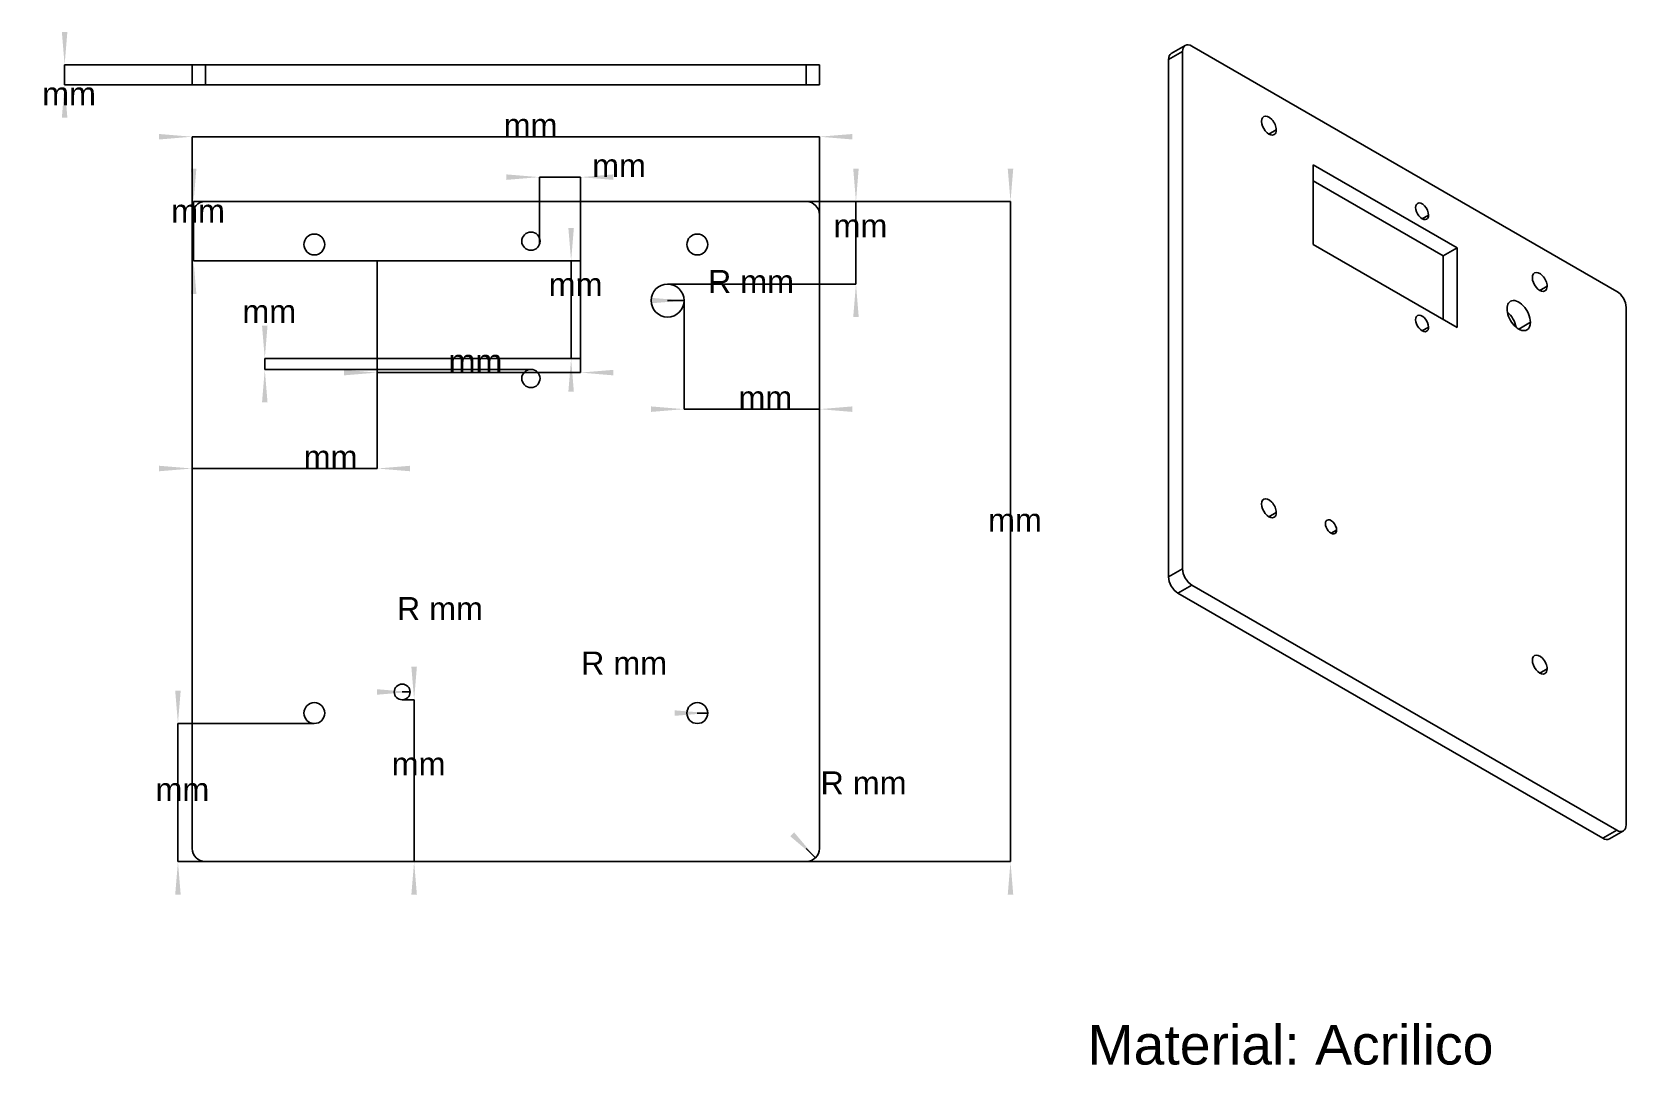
# Model space of a CAD drawing. Extents: x 14 to 256, y 33 to 190.
import ezdxf
from ezdxf.enums import TextEntityAlignment as Align

# ---------------------------------------------------------------- set-up
doc = ezdxf.new("R2010")
doc.units = 0
doc.layers.get('0').update_dxf_attribs({"linetype": 'CONTINUOUS'})
for name, color, linetype in [('Annotation002', 7, 'CONTINUOUS'), ('Dimension', 7, 'CONTINUOUS'), ('Dimension007', 7, 'CONTINUOUS'), ('Dimension008', 7, 'CONTINUOUS'), ('Dimension009', 7, 'CONTINUOUS'), ('Dimension014', 7, 'CONTINUOUS'), ('Dimension015', 7, 'CONTINUOUS'), ('Dimension018', 7, 'CONTINUOUS'), ('Dimension022', 7, 'CONTINUOUS'), ('Dimension023', 7, 'CONTINUOUS'), ('Dimension024', 7, 'CONTINUOUS'), ('Dimension025', 7, 'CONTINUOUS'), ('Dimension026', 7, 'CONTINUOUS'), ('Dimension027', 7, 'CONTINUOUS'), ('Dimension028', 7, 'CONTINUOUS'), ('Dimension029', 7, 'CONTINUOUS'), ('Dimension030', 7, 'CONTINUOUS'), ('Dimension031', 7, 'CONTINUOUS'), ('ProjItem', 7, 'CONTINUOUS'), ('ProjItem001', 7, 'CONTINUOUS'), ('ProjItem002', 7, 'CONTINUOUS')]:
    doc.layers.add(name, color=color, linetype=linetype)
doc.styles.get("Standard").update_dxf_attribs({"font": 'arial.ttf'})
doc.dimstyles.get("Standard").update_dxf_attribs({"dimscale": 0, "dimtxt": 2.5, "dimasz": 2.5, "dimexe": 1.25, "dimexo": 0.625, "dimtad": 1, "dimtxsty": 'STANDARD', "dimcen": 2.5, "dimazin": 3, "dimtfac": 1, "dimtmove": 0, "dimatfit": 3})

# ---------------------------------------------------------------- blocks, each defined once
blk = doc.blocks.new('*Dimension007')
at = {"color": 0}
for points in [[(61.3413, 137.789), (61.3413, 138.622), (66.3413, 138.206)], [(102.141, 137.789), (102.141, 138.622), (97.1413, 138.206)]]:
    blk.add_solid(points, dxfattribs=at)
at = {"layer": 'Dimension007'}
for p, q in [((66.3413, 140.32), (66.3413, 138.206)), ((97.1413, 140.32), (97.1413, 138.206)), ((97.1413, 138.206), (66.3413, 138.206))]:
    blk.add_line(p, q, dxfattribs=at)
blk.add_text(' mm', height=3.5, dxfattribs=at).set_placement((80.5632, 138.206), align=Align.CENTER)
blk = doc.blocks.new('*Dimension008')
at = {"color": 0}
for points in [[(96.1465, 160.12), (95.3131, 160.12), (95.7298, 155.12)], [(96.1465, 135.32), (95.3131, 135.32), (95.7298, 140.32)]]:
    blk.add_solid(points, dxfattribs=at)
at = {"layer": 'Dimension008'}
for p, q in [((66.3413, 155.12), (95.7298, 155.12)), ((95.7298, 140.32), (95.7298, 155.12)), ((66.3413, 140.32), (95.7298, 140.32))]:
    blk.add_line(p, q, dxfattribs=at)
blk.add_text(' mm', height=3.5, dxfattribs=at).set_placement((95.7298, 149.816), align=Align.CENTER)
blk = doc.blocks.new('*Dimension009')
at = {"color": 0}
for points in [[(38.142, 169.12), (38.9754, 169.12), (38.5587, 164.12)], [(38.142, 150.12), (38.9754, 150.12), (38.5587, 155.12)]]:
    blk.add_solid(points, dxfattribs=at)
at = {"layer": 'Dimension009'}
for p, q in [((97.1413, 164.12), (38.5587, 164.12)), ((38.5587, 155.12), (38.5587, 164.12)), ((97.1413, 155.12), (38.5587, 155.12))]:
    blk.add_line(p, q, dxfattribs=at)
blk.add_text(' mm', height=3.5, dxfattribs=at).set_placement((38.5587, 160.945), align=Align.CENTER)
blk = doc.blocks.new('*Dimension014')
at = {"color": 0}
for points in [[(33.3413, 174.361), (33.3413, 173.528), (38.3413, 173.945)], [(138.341, 174.361), (138.341, 173.528), (133.341, 173.945)]]:
    blk.add_solid(points, dxfattribs=at)
at = {"layer": 'Dimension014'}
for p, q in [((38.3413, 66.1202), (38.3413, 173.945)), ((38.3413, 173.945), (133.341, 173.945)), ((133.341, 66.1202), (133.341, 173.945))]:
    blk.add_line(p, q, dxfattribs=at)
blk.add_text(' mm', height=3.5, dxfattribs=at).set_placement((88.9086, 173.945), align=Align.CENTER)
blk = doc.blocks.new('*Dimension015')
at = {"color": 0}
for points in [[(162.689, 169.12), (161.855, 169.12), (162.272, 164.12)], [(162.689, 59.1202), (161.855, 59.1202), (162.272, 64.1202)]]:
    blk.add_solid(points, dxfattribs=at)
at = {"layer": 'Dimension015'}
for p, q in [((131.341, 164.12), (162.272, 164.12)), ((162.272, 164.12), (162.272, 64.1202)), ((131.341, 64.1202), (162.272, 64.1202))]:
    blk.add_line(p, q, dxfattribs=at)
blk.add_text(' mm', height=3.5, dxfattribs=at).set_placement((162.272, 114.12), align=Align.CENTER)
blk = doc.blocks.new('*Dimension018')
at = {"color": 0}
blk.add_solid([(107.841, 149.537), (107.841, 148.704), (112.841, 149.12)], dxfattribs=at)
at = {"layer": 'Dimension018'}
blk.add_line((110.341, 149.12), (112.841, 149.12), dxfattribs=at)
blk.add_text('R mm', height=3.5, dxfattribs=at).set_placement((122.972, 150.25), align=Align.CENTER)
blk = doc.blocks.new('*Dimension')
at = {"color": 0}
for points in [[(18.6062, 189.831), (19.4395, 189.831), (19.0229, 184.831)], [(18.6062, 176.831), (19.4395, 176.831), (19.0229, 181.831)]]:
    blk.add_solid(points, dxfattribs=at)
at = {"layer": 'Dimension'}
for p, q in [((38.3413, 184.831), (19.0229, 184.831)), ((19.0229, 181.831), (19.0229, 184.831)), ((38.3413, 181.831), (19.0229, 181.831))]:
    blk.add_line(p, q, dxfattribs=at)
blk.add_text(' mm', height=3.5, dxfattribs=at).set_placement((19.0229, 178.703), align=Align.CENTER)
blk = doc.blocks.new('*Dimension022')
at = {"color": 0}
for points in [[(35.7695, 90.0402), (36.6029, 90.0402), (36.1862, 85.0402)], [(35.7695, 59.1202), (36.6029, 59.1202), (36.1862, 64.1202)]]:
    blk.add_solid(points, dxfattribs=at)
at = {"layer": 'Dimension022'}
for p, q in [((56.8413, 85.0402), (36.1862, 85.0402)), ((36.1862, 85.0402), (36.1862, 64.1202)), ((56.8413, 64.1202), (36.1862, 64.1202))]:
    blk.add_line(p, q, dxfattribs=at)
blk.add_text(' mm', height=3.5, dxfattribs=at).set_placement((36.1862, 73.3076), align=Align.CENTER)
blk = doc.blocks.new('*Dimension023')
at = {"color": 0}
blk.add_solid([(129.515, 68.5362), (128.925, 67.9469), (132.756, 64.706)], dxfattribs=at)
at = {"layer": 'Dimension023'}
blk.add_line((131.341, 66.1202), (132.756, 64.706), dxfattribs=at)
blk.add_text('R mm', height=3.5, dxfattribs=at).set_placement((140.016, 74.2857), align=Align.CENTER)
blk = doc.blocks.new('*Dimension024')
at = {"color": 0}
blk.add_solid([(111.421, 87.0369), (111.421, 86.2035), (116.421, 86.6202)], dxfattribs=at)
at = {"layer": 'Dimension024'}
blk.add_line((114.841, 86.6202), (116.421, 86.6202), dxfattribs=at)
blk.add_text('R mm', height=3.5, dxfattribs=at).set_placement((103.75, 92.4416), align=Align.CENTER)
blk = doc.blocks.new('*Dimension025')
at = {"color": 0}
for points in [[(107.841, 132.25), (107.841, 133.084), (112.841, 132.667)], [(138.341, 132.25), (138.341, 133.084), (133.341, 132.667)]]:
    blk.add_solid(points, dxfattribs=at)
at = {"layer": 'Dimension025'}
for p, q in [((112.841, 149.12), (112.841, 132.667)), ((133.341, 149.12), (133.341, 132.667)), ((112.841, 132.667), (133.341, 132.667))]:
    blk.add_line(p, q, dxfattribs=at)
blk.add_text(' mm', height=3.5, dxfattribs=at).set_placement((124.471, 132.667), align=Align.CENTER)
blk = doc.blocks.new('*Dimension026')
at = {"color": 0}
for points in [[(33.3413, 123.258), (33.3413, 124.092), (38.3413, 123.675)], [(71.3413, 123.258), (71.3413, 124.092), (66.3413, 123.675)]]:
    blk.add_solid(points, dxfattribs=at)
at = {"layer": 'Dimension026'}
for p, q in [((38.3413, 155.12), (38.3413, 123.675)), ((66.3413, 155.12), (66.3413, 123.675)), ((66.3413, 123.675), (38.3413, 123.675))]:
    blk.add_line(p, q, dxfattribs=at)
blk.add_text(' mm', height=3.5, dxfattribs=at).set_placement((58.625, 123.675), align=Align.CENTER)
blk = doc.blocks.new('*Dimension027')
at = {"color": 0}
for points in [[(48.9215, 145.32), (49.7548, 145.32), (49.3382, 140.32)], [(48.9215, 133.7), (49.7548, 133.7), (49.3382, 138.7)]]:
    blk.add_solid(points, dxfattribs=at)
at = {"layer": 'Dimension027'}
for p, q in [((89.6413, 140.32), (49.3382, 140.32)), ((49.3382, 138.7), (49.3382, 140.32)), ((89.6413, 138.7), (49.3382, 138.7))]:
    blk.add_line(p, q, dxfattribs=at)
blk.add_text(' mm', height=3.5, dxfattribs=at).set_placement((49.3382, 145.722), align=Align.CENTER)
blk = doc.blocks.new('*Dimension028')
at = {"color": 0}
for points in [[(85.9226, 168.237), (85.9226, 167.403), (90.9226, 167.82)], [(102.141, 168.237), (102.141, 167.403), (97.1413, 167.82)]]:
    blk.add_solid(points, dxfattribs=at)
at = {"layer": 'Dimension028'}
for p, q in [((90.9226, 157.608), (90.9226, 167.82)), ((90.9226, 167.82), (97.1413, 167.82)), ((97.1413, 155.12), (97.1413, 167.82))]:
    blk.add_line(p, q, dxfattribs=at)
blk.add_text(' mm', height=3.5, dxfattribs=at).set_placement((102.307, 167.82), align=Align.CENTER)
blk = doc.blocks.new('*Dimension029')
at = {"color": 0}
for points in [[(72.3712, 93.6302), (71.5379, 93.6302), (71.9546, 88.6302)], [(72.3712, 59.1202), (71.5379, 59.1202), (71.9546, 64.1202)]]:
    blk.add_solid(points, dxfattribs=at)
at = {"layer": 'Dimension029'}
for p, q in [((70.1413, 88.6302), (71.9546, 88.6302)), ((71.9546, 88.6302), (71.9546, 64.1202)), ((70.1413, 64.1202), (71.9546, 64.1202))]:
    blk.add_line(p, q, dxfattribs=at)
blk.add_text(' mm', height=3.5, dxfattribs=at).set_placement((71.9546, 77.1719), align=Align.CENTER)
blk = doc.blocks.new('*Dimension030')
at = {"color": 0}
blk.add_solid([(66.3313, 90.2369), (66.3313, 89.4035), (71.3313, 89.8202)], dxfattribs=at)
at = {"layer": 'Dimension030'}
blk.add_line((70.1413, 89.8202), (71.3313, 89.8202), dxfattribs=at)
blk.add_text('R mm', height=3.5, dxfattribs=at).set_placement((75.8604, 100.698), align=Align.CENTER)
blk = doc.blocks.new('*Dimension031')
at = {"color": 0}
for points in [[(139.285, 169.12), (138.452, 169.12), (138.869, 164.12)], [(139.285, 146.62), (138.452, 146.62), (138.869, 151.62)]]:
    blk.add_solid(points, dxfattribs=at)
at = {"layer": 'Dimension031'}
for p, q in [((110.341, 164.12), (138.869, 164.12)), ((138.869, 151.62), (138.869, 164.12)), ((110.341, 151.62), (138.869, 151.62))]:
    blk.add_line(p, q, dxfattribs=at)
blk.add_text(' mm', height=3.5, dxfattribs=at).set_placement((138.869, 158.7), align=Align.CENTER)

msp = doc.modelspace()

# ---------------------------------------------------------------- linework, layer by layer
at = {"layer": 'ProjItem'}
for p, q in [((38.3413, 162.12), (38.3413, 66.1202)), ((131.341, 164.12), (40.3413, 164.12)), ((133.341, 66.1202), (133.341, 162.12)), ((66.3413, 155.12), (97.1413, 155.12)), ((66.3413, 140.32), (66.3413, 155.12)), ((97.1413, 155.12), (97.1413, 140.32)), ((97.1413, 140.32), (66.3413, 140.32)), ((40.3413, 64.1202), (131.341, 64.1202))]:
    msp.add_line(p, q, dxfattribs=at)
for centre, radius in [((89.6413, 158.12), 1.38), ((56.8413, 157.62), 1.58), ((114.841, 157.62), 1.58), ((110.341, 149.12), 2.5), ((89.6413, 137.32), 1.38), ((70.1413, 89.8202), 1.19), ((56.8413, 86.6202), 1.58), ((114.841, 86.6202), 1.58)]:
    msp.add_circle(centre, radius, dxfattribs=at)
for centre, start, end in [((40.3413, 162.12), 90, 180), ((131.341, 162.12), 0, 90), ((40.3413, 66.1202), 180, -90), ((131.341, 66.1202), -90, 0)]:
    msp.add_arc(centre, 2, start, end, dxfattribs=at)
at = {"layer": 'ProjItem001'}
for p, q in [((38.3413, 181.831), (38.3413, 184.831)), ((40.3413, 184.831), (131.341, 184.831)), ((40.3413, 181.831), (40.3413, 184.831)), ((131.341, 181.831), (131.341, 184.831)), ((133.341, 181.831), (133.341, 184.831)), ((40.3413, 181.831), (131.341, 181.831))]:
    msp.add_line(p, q, dxfattribs=at)
for points, degree, knots in [([(38.3413, 184.831), (38.3476, 184.831), (38.3539, 184.831), (38.3727, 184.831), (38.3915, 184.831), (38.4225, 184.831), (38.4536, 184.831), (38.4965, 184.831), (38.5394, 184.831), (38.5936, 184.831), (38.6479, 184.831), (38.7128, 184.831), (38.7777, 184.831), (38.8524, 184.831), (38.9271, 184.831), (39.0107, 184.831), (39.0944, 184.831), (39.1858, 184.831), (39.2773, 184.831), (39.3754, 184.831), (39.4736, 184.831), (39.5772, 184.831), (39.6808, 184.831), (39.7885, 184.831), (39.8963, 184.831), (40.1166, 184.831), (40.3413, 184.831)], 2, [3.14159, 3.14159, 3.14159, 3.25379, 3.25379, 3.36599, 3.36599, 3.47819, 3.47819, 3.59039, 3.59039, 3.70259, 3.70259, 3.81479, 3.81479, 3.92699, 3.92699, 4.03919, 4.03919, 4.15139, 4.15139, 4.26359, 4.26359, 4.37579, 4.37579, 4.48799, 4.48799, 4.71239, 4.71239, 4.71239]), ([(131.341, 184.831), (131.566, 184.831), (131.789, 184.831), (132.002, 184.831), (132.071, 184.831), (132.14, 184.831), (132.209, 184.831), (132.275, 184.831), (132.34, 184.831), (132.405, 184.831), (132.466, 184.831), (132.527, 184.831), (132.588, 184.831), (132.644, 184.831), (132.7, 184.831), (132.756, 184.831), (132.805, 184.831), (132.855, 184.831), (132.905, 184.831), (132.948, 184.831), (132.992, 184.831), (133.035, 184.831), (133.071, 184.831), (133.107, 184.831), (133.143, 184.831), (133.172, 184.831), (133.2, 184.831), (133.229, 184.831), (133.25, 184.831), (133.271, 184.831), (133.291, 184.831), (133.304, 184.831), (133.316, 184.831), (133.329, 184.831), (133.333, 184.831), (133.337, 184.831), (133.341, 184.831)], 3, [4.71239, 4.71239, 4.71239, 4.71239, 5.04899, 5.04899, 5.04899, 5.16119, 5.16119, 5.16119, 5.27339, 5.27339, 5.27339, 5.38559, 5.38559, 5.38559, 5.49779, 5.49779, 5.49779, 5.60999, 5.60999, 5.60999, 5.72219, 5.72219, 5.72219, 5.83439, 5.83439, 5.83439, 5.94659, 5.94659, 5.94659, 6.05879, 6.05879, 6.05879, 6.17099, 6.17099, 6.17099, 6.28319, 6.28319, 6.28319, 6.28319]), ([(38.3413, 181.831), (38.3476, 181.831), (38.3539, 181.831), (38.3727, 181.831), (38.3915, 181.831), (38.4225, 181.831), (38.4536, 181.831), (38.4965, 181.831), (38.5394, 181.831), (38.5936, 181.831), (38.6479, 181.831), (38.7128, 181.831), (38.7777, 181.831), (38.8524, 181.831), (38.9271, 181.831), (39.0107, 181.831), (39.0944, 181.831), (39.1858, 181.831), (39.2773, 181.831), (39.3754, 181.831), (39.4736, 181.831), (39.5772, 181.831), (39.6808, 181.831), (39.7885, 181.831), (39.8963, 181.831), (40.1166, 181.831), (40.3413, 181.831)], 2, [3.14159, 3.14159, 3.14159, 3.25379, 3.25379, 3.36599, 3.36599, 3.47819, 3.47819, 3.59039, 3.59039, 3.70259, 3.70259, 3.81479, 3.81479, 3.92699, 3.92699, 4.03919, 4.03919, 4.15139, 4.15139, 4.26359, 4.26359, 4.37579, 4.37579, 4.48799, 4.48799, 4.71239, 4.71239, 4.71239]), ([(131.341, 181.831), (131.566, 181.831), (131.789, 181.831), (132.002, 181.831), (132.071, 181.831), (132.14, 181.831), (132.209, 181.831), (132.275, 181.831), (132.34, 181.831), (132.405, 181.831), (132.466, 181.831), (132.527, 181.831), (132.588, 181.831), (132.644, 181.831), (132.7, 181.831), (132.756, 181.831), (132.805, 181.831), (132.855, 181.831), (132.905, 181.831), (132.948, 181.831), (132.992, 181.831), (133.035, 181.831), (133.071, 181.831), (133.107, 181.831), (133.143, 181.831), (133.172, 181.831), (133.2, 181.831), (133.229, 181.831), (133.25, 181.831), (133.271, 181.831), (133.291, 181.831), (133.304, 181.831), (133.316, 181.831), (133.329, 181.831), (133.333, 181.831), (133.337, 181.831), (133.341, 181.831)], 3, [4.71239, 4.71239, 4.71239, 4.71239, 5.04899, 5.04899, 5.04899, 5.16119, 5.16119, 5.16119, 5.27339, 5.27339, 5.27339, 5.38559, 5.38559, 5.38559, 5.49779, 5.49779, 5.49779, 5.60999, 5.60999, 5.60999, 5.72219, 5.72219, 5.72219, 5.83439, 5.83439, 5.83439, 5.94659, 5.94659, 5.94659, 6.05879, 6.05879, 6.05879, 6.17099, 6.17099, 6.17099, 6.28319, 6.28319, 6.28319, 6.28319])]:
    msp.add_open_spline(points, degree=degree, knots=knots, dxfattribs=at)
at = {"layer": 'ProjItem002'}
for p, q in [((186.207, 185.628), (188.328, 186.853)), ((188.742, 187.768), (186.621, 186.544)), ((188.328, 186.853), (188.328, 108.469)), ((254.089, 150.519), (189.742, 187.669)), ((186.207, 185.628), (186.207, 107.244)), ((201.41, 174.336), (202.527, 174.981)), ((208.127, 169.706), (229.906, 157.132)), ((208.127, 157.622), (208.127, 169.706)), ((208.127, 167.257), (227.785, 155.907)), ((224.603, 161.517), (225.579, 162.08)), ((229.906, 145.048), (208.127, 157.622)), ((227.785, 155.907), (229.906, 157.132)), ((229.906, 157.132), (229.906, 145.048)), ((227.785, 155.907), (227.785, 146.273)), ((242.422, 150.657), (243.539, 151.302)), ((255.503, 69.6854), (255.503, 148.069)), ((224.603, 144.534), (225.579, 145.097)), ((239.24, 144.803), (241.008, 145.824)), ((201.41, 116.365), (202.527, 117.01)), ((210.814, 113.866), (211.656, 114.352)), ((186.207, 107.244), (188.328, 108.469)), ((187.621, 104.795), (189.742, 106.02)), ((187.621, 104.795), (251.968, 67.6442)), ((189.742, 106.02), (254.089, 68.8689)), ((242.422, 92.6862), (243.539, 93.3312)), ((251.968, 67.6442), (254.089, 68.8689)), ((255.089, 68.7699), (252.968, 67.5451))]:
    msp.add_line(p, q, dxfattribs=at)
for centre, major_axis, start_param, end_param in [((187.621, 184.811), (1, -1.7321), 3.14159, 3.92699), ((189.742, 186.036), (1, -1.7321), 3.14159, 3.92699), ((189.742, 186.036), (1, -1.7321), 2.35619, 3.14159), ((201.41, 175.626), (0.79, -1.3683), 3.14159, 0), ((201.41, 175.626), (0.79, -1.3683), 0.785398, 3.14159), ((201.41, 175.626), (0.79, -1.3683), 0, 0.785398), ((224.603, 162.644), (0.69, -1.1951), 3.14159, 0), ((224.603, 162.644), (0.69, -1.1951), 0.785398, 3.14159), ((224.603, 162.644), (0.69, -1.1951), 0, 0.785398), ((242.422, 151.947), (0.79, -1.3683), 3.14159, 0), ((242.422, 151.947), (0.79, -1.3683), 0.785398, 3.14159), ((242.422, 151.947), (0.79, -1.3683), 0, 0.785398), ((254.089, 148.886), (1, -1.7321), 0.785398, 2.35619), ((239.24, 146.844), (1.25, -2.1651), 3.14159, 0), ((237.119, 145.62), (1.25, -2.1651), 1.0132, 2.1284), ((239.24, 146.844), (1.25, -2.1651), 0.785398, 3.14159), ((224.603, 145.66), (0.69, -1.1951), 3.14159, 0), ((224.603, 145.66), (0.69, -1.1951), 0.785398, 3.14159), ((224.603, 145.66), (0.69, -1.1951), 0, 0.785398), ((239.24, 146.844), (1.25, -2.1651), 0, 0.785398), ((201.41, 117.655), (0.79, -1.3683), 3.14159, 0), ((201.41, 117.655), (0.79, -1.3683), 0.785398, 3.14159), ((201.41, 117.655), (0.79, -1.3683), 0, 0.785398), ((210.814, 114.838), (0.595, -1.0306), 0.785398, 3.14159), ((210.814, 114.838), (0.595, -1.0306), 3.14159, 0), ((210.814, 114.838), (0.595, -1.0306), 0, 0.785398), ((187.621, 106.428), (1, -1.7321), 3.92699, 5.49779), ((189.742, 107.653), (1, -1.7321), 3.92699, 5.49779), ((242.422, 93.9762), (0.79, -1.3683), 3.14159, 0), ((242.422, 93.9762), (0.79, -1.3683), 0.785398, 3.14159), ((242.422, 93.9762), (0.79, -1.3683), 0, 0.785398), ((251.968, 69.2772), (1, -1.7321), 5.49779, 0), ((254.089, 70.5019), (1, -1.7321), 5.49779, 0), ((254.089, 70.5019), (1, -1.7321), 0, 0.785398)]:
    msp.add_ellipse(centre, major_axis=major_axis, ratio=0.57735, start_param=start_param, end_param=end_param, dxfattribs=at)

# ---------------------------------------------------------------- texts
at = {"layer": 'Annotation002'}
msp.add_text('Material: Acrilico', height=6, dxfattribs=at).set_placement((204.676, 33.3662), align=Align.CENTER)

# ---------------------------------------------------------------- dimensions: what is measured, and where the dimension line sits
at = {"layer": 'Dimension'}
dim = msp.add_linear_dim(base=(19.0229, 178.703), p1=(38.3413, 181.831), p2=(38.3413, 184.831), angle=90, text=' mm', dimstyle='STANDARD', dxfattribs=at)
dim.commit()
dim.dimension.update_dxf_attribs({"geometry": '*Dimension', "text_midpoint": (24.0229, 178.703)})
at = {"layer": 'Dimension007'}
dim = msp.add_linear_dim(base=(80.5632, 138.206), p1=(97.1413, 140.32), p2=(66.3413, 140.32), text=' mm', dimstyle='STANDARD', dxfattribs=at)
dim.commit()
dim.dimension.update_dxf_attribs({"geometry": '*Dimension007', "text_midpoint": (80.5632, 133.206)})
at = {"layer": 'Dimension008'}
dim = msp.add_linear_dim(base=(95.7298, 149.816), p1=(66.3413, 140.32), p2=(66.3413, 155.12), angle=90, text=' mm', dimstyle='STANDARD', dxfattribs=at)
dim.commit()
dim.dimension.update_dxf_attribs({"geometry": '*Dimension008', "text_midpoint": (100.73, 149.816)})
at = {"layer": 'Dimension009'}
dim = msp.add_linear_dim(base=(38.5587, 160.945), p1=(97.1413, 155.12), p2=(97.1413, 164.12), angle=90, text=' mm', dimstyle='STANDARD', dxfattribs=at)
dim.commit()
dim.dimension.update_dxf_attribs({"geometry": '*Dimension009', "text_midpoint": (43.5587, 160.945)})
at = {"layer": 'Dimension014'}
dim = msp.add_linear_dim(base=(88.9086, 173.945), p1=(38.3413, 66.1202), p2=(133.341, 66.1202), text=' mm', dimstyle='STANDARD', dxfattribs=at)
dim.commit()
dim.dimension.update_dxf_attribs({"geometry": '*Dimension014', "text_midpoint": (88.9086, 178.945)})
at = {"layer": 'Dimension015'}
dim = msp.add_linear_dim(base=(162.272, 114.12), p1=(131.341, 164.12), p2=(131.341, 64.1202), angle=90, text=' mm', dimstyle='STANDARD', dxfattribs=at)
dim.commit()
dim.dimension.update_dxf_attribs({"geometry": '*Dimension015', "text_midpoint": (157.272, 114.12)})
at = {"layer": 'Dimension018'}
dim = msp.add_radius_dim(center=(110.341, 149.12), mpoint=(112.841, 149.12), text='R mm', dimstyle='STANDARD', dxfattribs=at)
dim.commit()
dim.dimension.update_dxf_attribs({"geometry": '*Dimension018', "text_midpoint": (122.972, 150.25)})
at = {"layer": 'Dimension022'}
dim = msp.add_linear_dim(base=(36.1862, 73.3076), p1=(56.8413, 85.0402), p2=(56.8413, 64.1202), angle=90, text=' mm', dimstyle='STANDARD', dxfattribs=at)
dim.commit()
dim.dimension.update_dxf_attribs({"geometry": '*Dimension022', "text_midpoint": (31.1862, 73.3076)})
at = {"layer": 'Dimension023'}
dim = msp.add_radius_dim(center=(131.341, 66.1202), mpoint=(132.756, 64.706), text='R mm', dimstyle='STANDARD', dxfattribs=at)
dim.commit()
dim.dimension.update_dxf_attribs({"geometry": '*Dimension023', "text_midpoint": (140.016, 74.2857)})
at = {"layer": 'Dimension024'}
dim = msp.add_radius_dim(center=(114.841, 86.6202), mpoint=(116.421, 86.6202), text='R mm', dimstyle='STANDARD', dxfattribs=at)
dim.commit()
dim.dimension.update_dxf_attribs({"geometry": '*Dimension024', "text_midpoint": (103.75, 92.4416)})
at = {"layer": 'Dimension025'}
dim = msp.add_linear_dim(base=(124.471, 132.667), p1=(112.841, 149.12), p2=(133.341, 149.12), text=' mm', dimstyle='STANDARD', dxfattribs=at)
dim.commit()
dim.dimension.update_dxf_attribs({"geometry": '*Dimension025', "text_midpoint": (124.471, 137.667)})
at = {"layer": 'Dimension026'}
dim = msp.add_linear_dim(base=(58.625, 123.675), p1=(66.3413, 155.12), p2=(38.3413, 155.12), text=' mm', dimstyle='STANDARD', dxfattribs=at)
dim.commit()
dim.dimension.update_dxf_attribs({"geometry": '*Dimension026', "text_midpoint": (58.625, 118.675)})
at = {"layer": 'Dimension027'}
dim = msp.add_linear_dim(base=(49.3382, 145.722), p1=(89.6413, 138.7), p2=(89.6413, 140.32), angle=90, text=' mm', dimstyle='STANDARD', dxfattribs=at)
dim.commit()
dim.dimension.update_dxf_attribs({"geometry": '*Dimension027', "text_midpoint": (54.3382, 145.722)})
at = {"layer": 'Dimension028'}
dim = msp.add_linear_dim(base=(102.307, 167.82), p1=(90.9226, 157.608), p2=(97.1413, 155.12), text=' mm', dimstyle='STANDARD', dxfattribs=at)
dim.commit()
dim.dimension.update_dxf_attribs({"geometry": '*Dimension028', "text_midpoint": (100.45, 172.463)})
at = {"layer": 'Dimension029'}
dim = msp.add_linear_dim(base=(71.9546, 77.1719), p1=(70.1413, 88.6302), p2=(70.1413, 64.1202), angle=90, text=' mm', dimstyle='STANDARD', dxfattribs=at)
dim.commit()
dim.dimension.update_dxf_attribs({"geometry": '*Dimension029', "text_midpoint": (66.9546, 77.1719)})
at = {"layer": 'Dimension030'}
dim = msp.add_radius_dim(center=(70.1413, 89.8202), mpoint=(71.3313, 89.8202), text='R mm', dimstyle='STANDARD', dxfattribs=at)
dim.commit()
dim.dimension.update_dxf_attribs({"geometry": '*Dimension030', "text_midpoint": (75.8604, 100.698)})
at = {"layer": 'Dimension031'}
dim = msp.add_linear_dim(base=(138.869, 158.7), p1=(110.341, 151.62), p2=(110.341, 164.12), angle=90, text=' mm', dimstyle='STANDARD', dxfattribs=at)
dim.commit()
dim.dimension.update_dxf_attribs({"geometry": '*Dimension031', "text_midpoint": (143.869, 158.7)})

doc.saveas('drawing.dxf')
